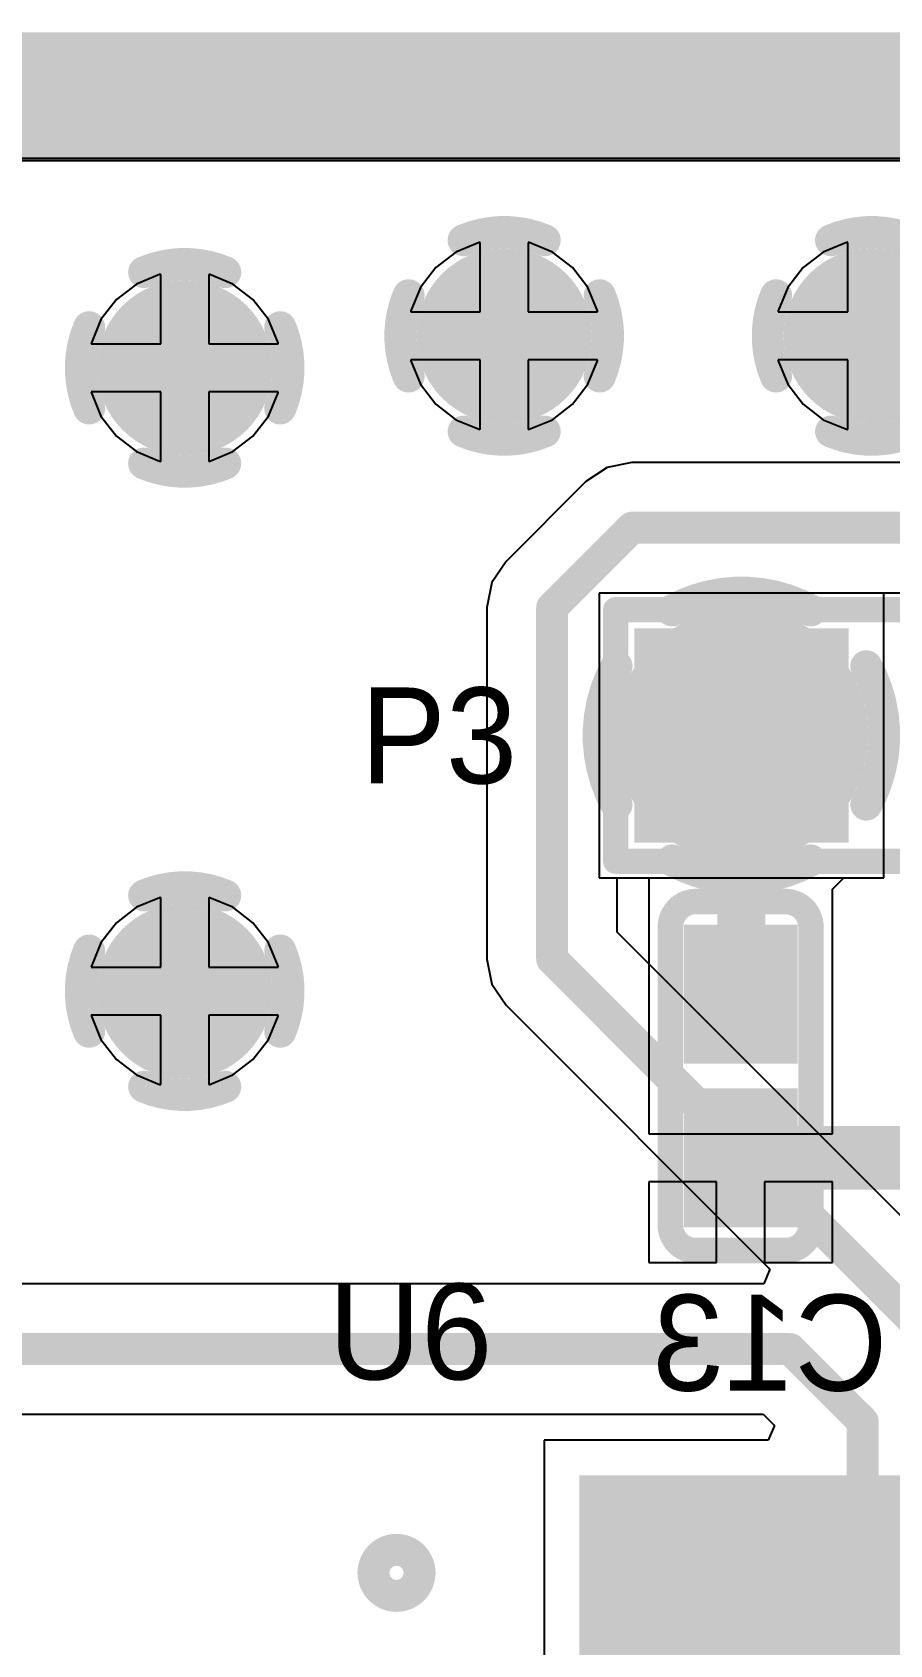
# Model space of a CAD drawing. Extents: x 68.2 to 119.3, y 46.6 to 104.3.
# Drawn here: x 84.3 to 91.11, y 91.45 to 104.27 of the extents above; entities that cross this region are included whole.
import ezdxf

# ---------------------------------------------------------------- set-up
doc = ezdxf.new("R2010")
doc.units = 0
doc.layers.get('0').update_dxf_attribs({"linetype": 'CONTINUOUS'})
for name, color, linetype in [('BOTTOMLAYER', 5, 'CONTINUOUS'), ('BOTTOMOVERLAY', 54, 'CONTINUOUS'), ('BOTTOMPASTE', 16, 'CONTINUOUS'), ('BOTTOMSOLDER', 6, 'CONTINUOUS'), ('INTERNALPLANE1', 76, 'CONTINUOUS'), ('INTERNALPLANE2', 16, 'CONTINUOUS'), ('KEEPOUTLAYER', 6, 'CONTINUOUS'), ('MULTILAYER', 9, 'CONTINUOUS'), ('TOPLAYER', 1, 'CONTINUOUS'), ('TOPOVERLAY', 2, 'CONTINUOUS'), ('TOPPASTE', 8, 'CONTINUOUS'), ('TOPSOLDER', 216, 'CONTINUOUS')]:
    doc.layers.add(name, color=color, linetype=linetype)

# ---------------------------------------------------------------- blocks, each defined once
blk = doc.blocks.new('LQFP_48_8')
at = {"layer": 'TOPLAYER'}
for points in [[(1.5, 0.9), (1.8, 0.9), (1.5, 2.4), (1.8, 2.4)], [(2, 0.9), (2.3, 0.9), (2, 2.4), (2.3, 2.4)], [(2.5, 0.9), (2.8, 0.9), (2.5, 2.4), (2.8, 2.4)], [(3, 0.9), (3.3, 0.9), (3, 2.4), (3.3, 2.4)], [(3.5, 0.9), (3.8, 0.9), (3.5, 2.4), (3.8, 2.4)], [(4, 0.9), (4.3, 0.9), (4, 2.4), (4.3, 2.4)], [(4.5, 0.9), (4.8, 0.9), (4.5, 2.4), (4.8, 2.4)], [(5, 0.9), (5.3, 0.9), (5, 2.4), (5.3, 2.4)], [(5.5, 0.9), (5.8, 0.9), (5.5, 2.4), (5.8, 2.4)], [(6, 0.9), (6.3, 0.9), (6, 2.4), (6.3, 2.4)], [(6.5, 0.9), (6.8, 0.9), (6.5, 2.4), (6.8, 2.4)], [(7, 0.9), (7.3, 0.9), (7, 2.4), (7.3, 2.4)], [(0.75, -0.15), (0.75, 0.15), (-0.75, -0.15), (-0.75, 0.15)], [(9.55, -0.15), (9.55, 0.15), (8.05, -0.15), (8.05, 0.15)], [(0.75, -0.65), (0.75, -0.35), (-0.75, -0.65), (-0.75, -0.35)], [(9.55, -0.65), (9.55, -0.35), (8.05, -0.65), (8.05, -0.35)], [(0.75, -1.15), (0.75, -0.85), (-0.75, -1.15), (-0.75, -0.85)], [(9.55, -1.15), (9.55, -0.85), (8.05, -1.15), (8.05, -0.85)], [(0.75, -1.65), (0.75, -1.35), (-0.75, -1.65), (-0.75, -1.35)], [(9.55, -1.65), (9.55, -1.35), (8.05, -1.65), (8.05, -1.35)], [(0.75, -2.15), (0.75, -1.85), (-0.75, -2.15), (-0.75, -1.85)], [(9.55, -2.15), (9.55, -1.85), (8.05, -2.15), (8.05, -1.85)], [(0.75, -2.65), (0.75, -2.35), (-0.75, -2.65), (-0.75, -2.35)], [(9.55, -2.65), (9.55, -2.35), (8.05, -2.65), (8.05, -2.35)], [(0.75, -3.15), (0.75, -2.85), (-0.75, -3.15), (-0.75, -2.85)], [(9.55, -3.15), (9.55, -2.85), (8.05, -3.15), (8.05, -2.85)], [(0.75, -3.65), (0.75, -3.35), (-0.75, -3.65), (-0.75, -3.35)], [(9.55, -3.65), (9.55, -3.35), (8.05, -3.65), (8.05, -3.35)], [(0.75, -4.15), (0.75, -3.85), (-0.75, -4.15), (-0.75, -3.85)], [(9.55, -4.15), (9.55, -3.85), (8.05, -4.15), (8.05, -3.85)], [(0.75, -4.65), (0.75, -4.35), (-0.75, -4.65), (-0.75, -4.35)], [(9.55, -4.65), (9.55, -4.35), (8.05, -4.65), (8.05, -4.35)], [(0.75, -5.15), (0.75, -4.85), (-0.75, -5.15), (-0.75, -4.85)], [(9.55, -5.15), (9.55, -4.85), (8.05, -5.15), (8.05, -4.85)], [(0.75, -5.65), (0.75, -5.35), (-0.75, -5.65), (-0.75, -5.35)], [(9.55, -5.65), (9.55, -5.35), (8.05, -5.65), (8.05, -5.35)], [(1.5, -7.9), (1.8, -7.9), (1.5, -6.4), (1.8, -6.4)], [(2, -7.9), (2.3, -7.9), (2, -6.4), (2.3, -6.4)], [(2.5, -7.9), (2.8, -7.9), (2.5, -6.4), (2.8, -6.4)], [(3, -7.9), (3.3, -7.9), (3, -6.4), (3.3, -6.4)], [(3.5, -7.9), (3.8, -7.9), (3.5, -6.4), (3.8, -6.4)], [(4, -7.9), (4.3, -7.9), (4, -6.4), (4.3, -6.4)], [(4.5, -7.9), (4.8, -7.9), (4.5, -6.4), (4.8, -6.4)], [(5, -7.9), (5.3, -7.9), (5, -6.4), (5.3, -6.4)], [(5.5, -7.9), (5.8, -7.9), (5.5, -6.4), (5.8, -6.4)], [(6, -7.9), (6.3, -7.9), (6, -6.4), (6.3, -6.4)], [(6.5, -7.9), (6.8, -7.9), (6.5, -6.4), (6.8, -6.4)], [(7, -7.9), (7.3, -7.9), (7, -6.4), (7.3, -6.4)]]:
    blk.add_solid(points, dxfattribs=at)
at = {"layer": 'TOPOVERLAY'}
for points, const_width in [([(0.127, 1.727, 1), (-0.239, 1.727, 1)], 0.254), ([(-0.303, 1.727, 1), (-0.176, 1.727, 1)], 0.127), ([(0.064, 1.727, 1), (0.191, 1.727, 1)], 0.127), ([(2.52, 0.365, 1), (2.62, 0.365, 1)], 0.1), ([(2.52, 0.365, 1), (2.62, 0.365, 1)], 0.1), ([(7.465, 0.365, 1), (7.565, 0.365, 1)], 0.1), ([(7.465, 0.365, 1), (7.565, 0.365, 1)], 0.1), ([(1.235, -0.92, 1), (1.335, -0.92, 1)], 0.1), ([(1.235, -0.92, 1), (1.335, -0.92, 1)], 0.1), ([(1.235, -5.865, 1), (1.335, -5.865, 1)], 0.1), ([(1.235, -5.865, 1), (1.335, -5.865, 1)], 0.1), ([(7.465, -5.865, 1), (7.565, -5.865, 1)], 0.1), ([(7.465, -5.865, 1), (7.565, -5.865, 1)], 0.1)]:
    blk.add_lwpolyline(points, format="xyb", close=True, dxfattribs=dict(at, const_width=const_width))
at = {"layer": 'TOPOVERLAY', "const_width": 0.2}
for points in [[(1.285, -0.92), (2.57, 0.365)], [(2.57, 0.365), (7.515, 0.365)], [(7.515, -5.865), (7.515, 0.365)], [(1.285, -5.865), (1.285, -0.92)], [(1.285, -5.865), (7.515, -5.865)]]:
    blk.add_lwpolyline(points, dxfattribs=at)
at = {"layer": 'TOPPASTE'}
for points in [[(1.5, 0.9), (1.8, 0.9), (1.5, 2.4), (1.8, 2.4)], [(2, 0.9), (2.3, 0.9), (2, 2.4), (2.3, 2.4)], [(2.5, 0.9), (2.8, 0.9), (2.5, 2.4), (2.8, 2.4)], [(3, 0.9), (3.3, 0.9), (3, 2.4), (3.3, 2.4)], [(3.5, 0.9), (3.8, 0.9), (3.5, 2.4), (3.8, 2.4)], [(4, 0.9), (4.3, 0.9), (4, 2.4), (4.3, 2.4)], [(4.5, 0.9), (4.8, 0.9), (4.5, 2.4), (4.8, 2.4)], [(5, 0.9), (5.3, 0.9), (5, 2.4), (5.3, 2.4)], [(5.5, 0.9), (5.8, 0.9), (5.5, 2.4), (5.8, 2.4)], [(6, 0.9), (6.3, 0.9), (6, 2.4), (6.3, 2.4)], [(6.5, 0.9), (6.8, 0.9), (6.5, 2.4), (6.8, 2.4)], [(7, 0.9), (7.3, 0.9), (7, 2.4), (7.3, 2.4)], [(0.75, -0.15), (0.75, 0.15), (-0.75, -0.15), (-0.75, 0.15)], [(9.55, -0.15), (9.55, 0.15), (8.05, -0.15), (8.05, 0.15)], [(0.75, -0.65), (0.75, -0.35), (-0.75, -0.65), (-0.75, -0.35)], [(9.55, -0.65), (9.55, -0.35), (8.05, -0.65), (8.05, -0.35)], [(0.75, -1.15), (0.75, -0.85), (-0.75, -1.15), (-0.75, -0.85)], [(9.55, -1.15), (9.55, -0.85), (8.05, -1.15), (8.05, -0.85)], [(0.75, -1.65), (0.75, -1.35), (-0.75, -1.65), (-0.75, -1.35)], [(9.55, -1.65), (9.55, -1.35), (8.05, -1.65), (8.05, -1.35)], [(0.75, -2.15), (0.75, -1.85), (-0.75, -2.15), (-0.75, -1.85)], [(9.55, -2.15), (9.55, -1.85), (8.05, -2.15), (8.05, -1.85)], [(0.75, -2.65), (0.75, -2.35), (-0.75, -2.65), (-0.75, -2.35)], [(9.55, -2.65), (9.55, -2.35), (8.05, -2.65), (8.05, -2.35)], [(0.75, -3.15), (0.75, -2.85), (-0.75, -3.15), (-0.75, -2.85)], [(9.55, -3.15), (9.55, -2.85), (8.05, -3.15), (8.05, -2.85)], [(0.75, -3.65), (0.75, -3.35), (-0.75, -3.65), (-0.75, -3.35)], [(9.55, -3.65), (9.55, -3.35), (8.05, -3.65), (8.05, -3.35)], [(0.75, -4.15), (0.75, -3.85), (-0.75, -4.15), (-0.75, -3.85)], [(9.55, -4.15), (9.55, -3.85), (8.05, -4.15), (8.05, -3.85)], [(0.75, -4.65), (0.75, -4.35), (-0.75, -4.65), (-0.75, -4.35)], [(9.55, -4.65), (9.55, -4.35), (8.05, -4.65), (8.05, -4.35)], [(0.75, -5.15), (0.75, -4.85), (-0.75, -5.15), (-0.75, -4.85)], [(9.55, -5.15), (9.55, -4.85), (8.05, -5.15), (8.05, -4.85)], [(0.75, -5.65), (0.75, -5.35), (-0.75, -5.65), (-0.75, -5.35)], [(9.55, -5.65), (9.55, -5.35), (8.05, -5.65), (8.05, -5.35)], [(1.5, -7.9), (1.8, -7.9), (1.5, -6.4), (1.8, -6.4)], [(2, -7.9), (2.3, -7.9), (2, -6.4), (2.3, -6.4)], [(2.5, -7.9), (2.8, -7.9), (2.5, -6.4), (2.8, -6.4)], [(3, -7.9), (3.3, -7.9), (3, -6.4), (3.3, -6.4)], [(3.5, -7.9), (3.8, -7.9), (3.5, -6.4), (3.8, -6.4)], [(4, -7.9), (4.3, -7.9), (4, -6.4), (4.3, -6.4)], [(4.5, -7.9), (4.8, -7.9), (4.5, -6.4), (4.8, -6.4)], [(5, -7.9), (5.3, -7.9), (5, -6.4), (5.3, -6.4)], [(5.5, -7.9), (5.8, -7.9), (5.5, -6.4), (5.8, -6.4)], [(6, -7.9), (6.3, -7.9), (6, -6.4), (6.3, -6.4)], [(6.5, -7.9), (6.8, -7.9), (6.5, -6.4), (6.8, -6.4)], [(7, -7.9), (7.3, -7.9), (7, -6.4), (7.3, -6.4)]]:
    blk.add_solid(points, dxfattribs=at)
at = {"layer": 'TOPSOLDER'}
for points in [[(1.398, 0.798), (1.902, 0.798), (1.398, 2.502), (1.902, 2.502)], [(1.898, 0.798), (2.402, 0.798), (1.898, 2.502), (2.402, 2.502)], [(2.398, 0.798), (2.902, 0.798), (2.398, 2.502), (2.902, 2.502)], [(2.898, 0.798), (3.402, 0.798), (2.898, 2.502), (3.402, 2.502)], [(3.398, 0.798), (3.902, 0.798), (3.398, 2.502), (3.902, 2.502)], [(3.898, 0.798), (4.402, 0.798), (3.898, 2.502), (4.402, 2.502)], [(4.398, 0.798), (4.902, 0.798), (4.398, 2.502), (4.902, 2.502)], [(4.898, 0.798), (5.402, 0.798), (4.898, 2.502), (5.402, 2.502)], [(5.398, 0.798), (5.902, 0.798), (5.398, 2.502), (5.902, 2.502)], [(5.898, 0.798), (6.402, 0.798), (5.898, 2.502), (6.402, 2.502)], [(6.398, 0.798), (6.902, 0.798), (6.398, 2.502), (6.902, 2.502)], [(6.898, 0.798), (7.402, 0.798), (6.898, 2.502), (7.402, 2.502)], [(0.852, -0.252), (0.852, 0.252), (-0.852, -0.252), (-0.852, 0.252)], [(9.652, -0.252), (9.652, 0.252), (7.948, -0.252), (7.948, 0.252)], [(0.852, -0.752), (0.852, -0.248), (-0.852, -0.752), (-0.852, -0.248)], [(9.652, -0.752), (9.652, -0.248), (7.948, -0.752), (7.948, -0.248)], [(0.852, -1.252), (0.852, -0.748), (-0.852, -1.252), (-0.852, -0.748)], [(9.652, -1.252), (9.652, -0.748), (7.948, -1.252), (7.948, -0.748)], [(0.852, -1.752), (0.852, -1.248), (-0.852, -1.752), (-0.852, -1.248)], [(9.652, -1.752), (9.652, -1.248), (7.948, -1.752), (7.948, -1.248)], [(0.852, -2.252), (0.852, -1.748), (-0.852, -2.252), (-0.852, -1.748)], [(9.652, -2.252), (9.652, -1.748), (7.948, -2.252), (7.948, -1.748)], [(0.852, -2.752), (0.852, -2.248), (-0.852, -2.752), (-0.852, -2.248)], [(9.652, -2.752), (9.652, -2.248), (7.948, -2.752), (7.948, -2.248)], [(0.852, -3.252), (0.852, -2.748), (-0.852, -3.252), (-0.852, -2.748)], [(9.652, -3.252), (9.652, -2.748), (7.948, -3.252), (7.948, -2.748)], [(0.852, -3.752), (0.852, -3.248), (-0.852, -3.752), (-0.852, -3.248)], [(9.652, -3.752), (9.652, -3.248), (7.948, -3.752), (7.948, -3.248)], [(0.852, -4.252), (0.852, -3.748), (-0.852, -4.252), (-0.852, -3.748)], [(9.652, -4.252), (9.652, -3.748), (7.948, -4.252), (7.948, -3.748)], [(0.852, -4.752), (0.852, -4.248), (-0.852, -4.752), (-0.852, -4.248)], [(9.652, -4.752), (9.652, -4.248), (7.948, -4.752), (7.948, -4.248)], [(0.852, -5.252), (0.852, -4.748), (-0.852, -5.252), (-0.852, -4.748)], [(9.652, -5.252), (9.652, -4.748), (7.948, -5.252), (7.948, -4.748)], [(0.852, -5.752), (0.852, -5.248), (-0.852, -5.752), (-0.852, -5.248)], [(9.652, -5.752), (9.652, -5.248), (7.948, -5.752), (7.948, -5.248)], [(1.398, -8.002), (1.902, -8.002), (1.398, -6.298), (1.902, -6.298)], [(1.898, -8.002), (2.402, -8.002), (1.898, -6.298), (2.402, -6.298)], [(2.398, -8.002), (2.902, -8.002), (2.398, -6.298), (2.902, -6.298)], [(2.898, -8.002), (3.402, -8.002), (2.898, -6.298), (3.402, -6.298)], [(3.398, -8.002), (3.902, -8.002), (3.398, -6.298), (3.902, -6.298)], [(3.898, -8.002), (4.402, -8.002), (3.898, -6.298), (4.402, -6.298)], [(4.398, -8.002), (4.902, -8.002), (4.398, -6.298), (4.902, -6.298)], [(4.898, -8.002), (5.402, -8.002), (4.898, -6.298), (5.402, -6.298)], [(5.398, -8.002), (5.902, -8.002), (5.398, -6.298), (5.902, -6.298)], [(5.898, -8.002), (6.402, -8.002), (5.898, -6.298), (6.402, -6.298)], [(6.398, -8.002), (6.902, -8.002), (6.398, -6.298), (6.902, -6.298)], [(6.898, -8.002), (7.402, -8.002), (6.898, -6.298), (7.402, -6.298)]]:
    blk.add_solid(points, dxfattribs=at)
blk = doc.blocks.new('OLED_23')
at = {"layer": 'BOTTOMLAYER'}
blk.add_solid([(-3.06, -0.75), (-3.06, 0.75), (-4.56, -0.75), (-4.56, 0.75)], dxfattribs=at)
at = {"layer": 'BOTTOMSOLDER'}
blk.add_solid([(-2.958, -0.852), (-2.958, 0.852), (-4.662, -0.852), (-4.662, 0.852)], dxfattribs=at)
at = {"layer": 'INTERNALPLANE1', "const_width": 1.008}
blk.add_lwpolyline([(-4.314, 0, 1), (-3.306, 0, 1)], format="xyb", close=True, dxfattribs=at)
at = {"layer": 'INTERNALPLANE2', "const_width": 0.254}
for points in [[(-4.36, 0.993, -0.258618), (-3.26, 0.993)], [(-4.803, -0.55, -0.258618), (-4.803, 0.55)], [(-2.817, 0.55, -0.258618), (-2.817, -0.55)], [(-3.26, -0.993, -0.258618), (-4.36, -0.993)]]:
    blk.add_lwpolyline(points, format="xyb", dxfattribs=at)
at = {"layer": 'INTERNALPLANE2', "const_width": 0.127}
for points in [[(-4.424, 0.993, 1), (-4.297, 0.993, 1)], [(-3.323, 0.993, 1), (-3.196, 0.993, 1)], [(-4.866, 0.55, 1), (-4.739, 0.55, 1)], [(-2.881, 0.55, 1), (-2.754, 0.55, 1)], [(-4.866, -0.55, 1), (-4.739, -0.55, 1)], [(-2.881, -0.55, 1), (-2.754, -0.55, 1)], [(-4.424, -0.993, 1), (-4.297, -0.993, 1)], [(-3.323, -0.993, 1), (-3.196, -0.993, 1)]]:
    blk.add_lwpolyline(points, format="xyb", close=True, dxfattribs=at)
at = {"layer": 'MULTILAYER'}
blk.add_solid([(-3.06, -0.75), (-3.06, 0.75), (-4.56, -0.75), (-4.56, 0.75)], dxfattribs=at)
at = {"layer": 'TOPLAYER'}
blk.add_solid([(-3.06, -0.75), (-3.06, 0.75), (-4.56, -0.75), (-4.56, 0.75)], dxfattribs=at)
at = {"layer": 'TOPOVERLAY', "const_width": 0.2}
for points in [[(-4.81, -1), (-4.81, 1)], [(-4.81, 1), (4.81, 1)], [(-4.81, -1), (4.81, -1)]]:
    blk.add_lwpolyline(points, dxfattribs=at)
at = {"layer": 'TOPOVERLAY', "const_width": 0.1}
for points in [[(-4.86, 1, 1), (-4.76, 1, 1)], [(-4.86, 1, 1), (-4.76, 1, 1)], [(-4.86, -1, 1), (-4.76, -1, 1)], [(-4.86, -1, 1), (-4.76, -1, 1)]]:
    blk.add_lwpolyline(points, format="xyb", close=True, dxfattribs=at)
at = {"layer": 'TOPSOLDER'}
blk.add_solid([(-2.958, -0.852), (-2.958, 0.852), (-4.662, -0.852), (-4.662, 0.852)], dxfattribs=at)
blk = doc.blocks.new('C0402_B_59')
at = {"layer": 'BOTTOMLAYER'}
for points in [[(-0.85, -0.35), (-0.85, 0.35), (-1.75, -0.35), (-1.75, 0.35)], [(0.45, -0.35), (0.45, 0.35), (-0.45, -0.35), (-0.45, 0.35)]]:
    blk.add_solid(points, dxfattribs=at)
at = {"layer": 'BOTTOMOVERLAY', "const_width": 0.203}
for points in [[(-2.037, 0.356, -0.414214), (-1.833, 0.559)], [(0.533, 0.559, -0.414214), (0.737, 0.356)], [(-1.833, -0.559, -0.414214), (-2.037, -0.356)], [(0.737, -0.356, -0.414214), (0.533, -0.559)]]:
    blk.add_lwpolyline(points, format="xyb", dxfattribs=at)
for points in [[(0.533, 0.559), (-1.833, 0.559)], [(-2.037, -0.356), (-2.037, 0.356)], [(0.737, -0.356), (0.737, 0.356)], [(0.533, -0.559), (-1.833, -0.559)]]:
    blk.add_lwpolyline(points, dxfattribs=at)
at = {"layer": 'BOTTOMOVERLAY', "const_width": 0.102}
for points in [[(-1.884, 0.559, 1), (-1.783, 0.559, 1)], [(-1.884, 0.559, 1), (-1.783, 0.559, 1)], [(0.483, 0.559, 1), (0.584, 0.559, 1)], [(0.483, 0.559, 1), (0.584, 0.559, 1)], [(-2.087, 0.356, 1), (-1.986, 0.356, 1)], [(-2.087, 0.356, 1), (-1.986, 0.356, 1)], [(0.686, 0.356, 1), (0.787, 0.356, 1)], [(0.686, 0.356, 1), (0.787, 0.356, 1)], [(-2.087, -0.356, 1), (-1.986, -0.356, 1)], [(-2.087, -0.356, 1), (-1.986, -0.356, 1)], [(0.686, -0.356, 1), (0.787, -0.356, 1)], [(0.686, -0.356, 1), (0.787, -0.356, 1)], [(-1.884, -0.559, 1), (-1.783, -0.559, 1)], [(-1.884, -0.559, 1), (-1.783, -0.559, 1)], [(0.483, -0.559, 1), (0.584, -0.559, 1)], [(0.483, -0.559, 1), (0.584, -0.559, 1)]]:
    blk.add_lwpolyline(points, format="xyb", close=True, dxfattribs=at)
at = {"layer": 'BOTTOMPASTE'}
for points in [[(-0.85, -0.35), (-0.85, 0.35), (-1.75, -0.35), (-1.75, 0.35)], [(0.45, -0.35), (0.45, 0.35), (-0.45, -0.35), (-0.45, 0.35)]]:
    blk.add_solid(points, dxfattribs=at)
at = {"layer": 'BOTTOMSOLDER'}
for points in [[(-0.748, -0.452), (-0.748, 0.452), (-1.852, -0.452), (-1.852, 0.452)], [(0.552, -0.452), (0.552, 0.452), (-0.552, -0.452), (-0.552, 0.452)]]:
    blk.add_solid(points, dxfattribs=at)

msp = doc.modelspace()

# ---------------------------------------------------------------- linework, layer by layer
at = {"layer": 'BOTTOMLAYER'}
for p, q in [((71.031, 103.267), (116.459, 103.267)), ((87.665, 102.52), (87.506, 102.397)), ((87.85, 102.596), (87.665, 102.52)), ((87.859, 102.597), (87.85, 102.596)), ((87.859, 102.044), (87.859, 102.597)), ((88.248, 102.596), (88.24, 102.597)), ((88.24, 102.597), (88.24, 102.044)), ((88.433, 102.52), (88.248, 102.596)), ((88.592, 102.397), (88.433, 102.52)), ((90.586, 102.52), (90.427, 102.397)), ((90.771, 102.596), (90.586, 102.52)), ((90.78, 102.597), (90.771, 102.596)), ((90.78, 102.044), (90.78, 102.597)), ((87.506, 102.397), (87.383, 102.238)), ((88.715, 102.238), (88.592, 102.397)), ((90.427, 102.397), (90.304, 102.238)), ((85.125, 102.266), (84.966, 102.143)), ((85.31, 102.342), (85.125, 102.266)), ((85.319, 102.343), (85.31, 102.342)), ((85.319, 101.79), (85.319, 102.343)), ((85.708, 102.342), (85.7, 102.343)), ((85.7, 102.343), (85.7, 101.79)), ((85.893, 102.266), (85.708, 102.342)), ((86.052, 102.143), (85.893, 102.266)), ((84.966, 102.143), (84.843, 101.984)), ((86.175, 101.984), (86.052, 102.143)), ((87.383, 102.238), (87.307, 102.053)), ((88.791, 102.053), (88.715, 102.238)), ((90.304, 102.238), (90.228, 102.053)), ((87.307, 102.053), (87.306, 102.044)), ((87.306, 102.044), (87.859, 102.044)), ((88.24, 102.044), (88.792, 102.044)), ((88.792, 102.044), (88.791, 102.053)), ((90.228, 102.053), (90.227, 102.044)), ((90.227, 102.044), (90.78, 102.044)), ((84.843, 101.984), (84.767, 101.799)), ((86.251, 101.799), (86.175, 101.984)), ((84.767, 101.799), (84.766, 101.79)), ((84.766, 101.79), (85.319, 101.79)), ((85.7, 101.79), (86.252, 101.79)), ((86.252, 101.79), (86.251, 101.799)), ((87.859, 101.663), (87.306, 101.663)), ((87.306, 101.663), (87.307, 101.655)), ((87.307, 101.655), (87.383, 101.47)), ((87.859, 101.111), (87.859, 101.663)), ((88.792, 101.663), (88.24, 101.663)), ((88.24, 101.663), (88.24, 101.111)), ((88.715, 101.47), (88.791, 101.655)), ((88.791, 101.655), (88.792, 101.663)), ((90.78, 101.663), (90.227, 101.663)), ((90.227, 101.663), (90.228, 101.655)), ((90.228, 101.655), (90.304, 101.47)), ((90.78, 101.111), (90.78, 101.663)), ((85.319, 101.409), (84.766, 101.409)), ((84.766, 101.409), (84.767, 101.401)), ((84.767, 101.401), (84.843, 101.216)), ((85.319, 100.857), (85.319, 101.409)), ((86.252, 101.409), (85.7, 101.409)), ((85.7, 101.409), (85.7, 100.857)), ((86.175, 101.216), (86.251, 101.401)), ((86.251, 101.401), (86.252, 101.409)), ((87.383, 101.47), (87.506, 101.311)), ((88.592, 101.311), (88.715, 101.47)), ((90.304, 101.47), (90.427, 101.311)), ((87.506, 101.311), (87.665, 101.188)), ((88.433, 101.188), (88.592, 101.311)), ((90.427, 101.311), (90.586, 101.188)), ((84.843, 101.216), (84.966, 101.057)), ((86.052, 101.057), (86.175, 101.216)), ((87.665, 101.188), (87.85, 101.112)), ((87.85, 101.112), (87.859, 101.111)), ((88.24, 101.111), (88.248, 101.112)), ((88.248, 101.112), (88.433, 101.188)), ((90.586, 101.188), (90.771, 101.112)), ((90.771, 101.112), (90.78, 101.111)), ((84.966, 101.057), (85.125, 100.934)), ((85.893, 100.934), (86.052, 101.057)), ((85.125, 100.934), (85.31, 100.858)), ((85.31, 100.858), (85.319, 100.857)), ((85.7, 100.857), (85.708, 100.858)), ((85.708, 100.858), (85.893, 100.934)), ((91.066, 99.81), (88.804, 99.81)), ((88.804, 99.81), (88.804, 97.548)), ((91.066, 97.548), (91.066, 99.81)), ((88.804, 97.548), (89.198, 97.548)), ((89.198, 97.548), (89.198, 97.453)), ((90.66, 97.458), (90.749, 97.548)), ((90.749, 97.548), (91.066, 97.548)), ((85.31, 97.389), (85.125, 97.313)), ((85.319, 97.39), (85.31, 97.389)), ((85.319, 96.837), (85.319, 97.39)), ((85.708, 97.389), (85.7, 97.39)), ((85.7, 97.39), (85.7, 96.837)), ((85.893, 97.313), (85.708, 97.389)), ((89.198, 97.453), (89.198, 97.453)), ((89.198, 97.453), (89.198, 95.791)), ((90.66, 97.453), (90.66, 97.458)), ((90.66, 95.791), (90.66, 97.453)), ((90.66, 97.453), (90.66, 97.453)), ((85.125, 97.313), (84.966, 97.19)), ((86.052, 97.19), (85.893, 97.313)), ((84.966, 97.19), (84.843, 97.031)), ((86.175, 97.031), (86.052, 97.19)), ((84.843, 97.031), (84.767, 96.846)), ((86.251, 96.846), (86.175, 97.031)), ((84.767, 96.846), (84.766, 96.837)), ((84.766, 96.837), (85.319, 96.837)), ((85.7, 96.837), (86.252, 96.837)), ((86.252, 96.837), (86.251, 96.846)), ((85.319, 96.456), (84.766, 96.456)), ((84.766, 96.456), (84.767, 96.448)), ((84.767, 96.448), (84.843, 96.263)), ((85.319, 95.904), (85.319, 96.456)), ((86.252, 96.456), (85.7, 96.456)), ((85.7, 96.456), (85.7, 95.904)), ((86.175, 96.263), (86.251, 96.448)), ((86.251, 96.448), (86.252, 96.456)), ((84.843, 96.263), (84.966, 96.104)), ((86.052, 96.104), (86.175, 96.263)), ((84.966, 96.104), (85.125, 95.981)), ((85.125, 95.981), (85.31, 95.905)), ((85.708, 95.905), (85.893, 95.981)), ((85.893, 95.981), (86.052, 96.104)), ((85.31, 95.905), (85.319, 95.904)), ((85.7, 95.904), (85.708, 95.905)), ((89.198, 95.791), (89.198, 95.512)), ((90.66, 95.512), (90.66, 95.791)), ((89.198, 95.512), (90.66, 95.512)), ((89.738, 95.131), (89.198, 95.131)), ((89.198, 95.131), (89.198, 94.491)), ((89.738, 94.491), (89.738, 95.131)), ((90.66, 95.131), (90.119, 95.131)), ((90.119, 95.131), (90.119, 94.491)), ((90.66, 94.491), (90.66, 95.131)), ((89.198, 94.491), (89.738, 94.491)), ((90.119, 94.491), (90.66, 94.491))]:
    msp.add_line(p, q, dxfattribs=at)
for points, const_width in [([(87.859, 101.854, 1), (88.24, 101.854, 1)], 0.381), ([(90.78, 101.854, 1), (91.161, 101.854, 1)], 0.381), ([(85.319, 101.6, 1), (85.7, 101.6, 1)], 0.381), ([(89.84, 98.679, 1), (90.03, 98.679, 1)], 0.191), ([(89.444, 98.283, 1), (89.635, 98.283, 1)], 0.191), ([(90.235, 98.283, 1), (90.426, 98.283, 1)], 0.191), ([(89.84, 97.328, 1), (90.03, 97.328, 1)], 0.191), ([(89.84, 97.328, 1), (90.03, 97.328, 1)], 0.191), ([(89.84, 97.122, 1), (90.03, 97.122, 1)], 0.191), ([(89.84, 97.091, 1), (90.03, 97.091, 1)], 0.191), ([(85.319, 96.647, 1), (85.7, 96.647, 1)], 0.381), ([(89.721, 96.834, 1), (89.911, 96.834, 1)], 0.191), ([(89.946, 96.834, 1), (90.137, 96.834, 1)], 0.191), ([(89.833, 96.622, 1), (90.024, 96.622, 1)], 0.191), ([(89.84, 96.628, 1), (90.03, 96.628, 1)], 0.191), ([(89.84, 96.628, 1), (90.03, 96.628, 1)], 0.191), ([(89.802, 95.322, 1), (90.056, 95.322, 1)], 0.254)]:
    msp.add_lwpolyline(points, format="xyb", close=True, dxfattribs=dict(at, const_width=const_width))
for points, const_width in [([(89.935, 96.628), (89.935, 98.679)], 0.381), ([(89.929, 96.622), (89.935, 96.628)], 0.381), ([(89.929, 95.322), (91.931, 95.322)], 0.508)]:
    msp.add_lwpolyline(points, dxfattribs=dict(at, const_width=const_width))
at = {"layer": 'BOTTOMLAYER', "const_width": 0.381}
for points in [[(89.539, 98.283, -0.198912), (89.935, 97.328)], [(89.935, 97.328, -0.198912), (90.331, 98.283)], [(89.935, 97.122, -0.198912), (89.816, 96.834)], [(90.041, 96.834, -0.198912), (89.935, 97.091)]]:
    msp.add_lwpolyline(points, format="xyb", dxfattribs=at)
at = {"layer": 'BOTTOMSOLDER', "const_width": 0.483}
for points in [[(87.808, 101.854, 1), (88.29, 101.854, 1)], [(90.729, 101.854, 1), (91.211, 101.854, 1)], [(85.268, 101.6, 1), (85.75, 101.6, 1)], [(85.268, 96.647, 1), (85.75, 96.647, 1)]]:
    msp.add_lwpolyline(points, format="xyb", close=True, dxfattribs=at)
at = {"layer": 'INTERNALPLANE1'}
msp.add_line((71.031, 103.249), (116.459, 103.249), dxfattribs=at)
at = {"layer": 'INTERNALPLANE1', "const_width": 1.016}
msp.add_lwpolyline([(71.031, 103.759), (116.459, 103.759)], dxfattribs=at)
at = {"layer": 'INTERNALPLANE1', "const_width": 0.254}
for points in [[(87.726, 102.614, -0.203452), (88.372, 102.614)], [(90.647, 102.614, -0.203452), (91.293, 102.614)], [(85.186, 102.36, -0.203452), (85.832, 102.36)], [(87.289, 101.531, -0.203452), (87.289, 102.177)], [(88.809, 102.177, -0.203452), (88.809, 101.531)], [(90.21, 101.531, -0.203452), (90.21, 102.177)], [(84.749, 101.277, -0.203452), (84.749, 101.923)], [(86.269, 101.923, -0.203452), (86.269, 101.277)], [(88.372, 101.094, -0.203452), (87.726, 101.094)], [(91.293, 101.094, -0.203452), (90.647, 101.094)], [(85.832, 100.84, -0.203452), (85.186, 100.84)], [(85.186, 97.407, -0.203452), (85.832, 97.407)], [(84.749, 96.324, -0.203452), (84.749, 96.97)], [(86.269, 96.97, -0.203452), (86.269, 96.324)], [(85.832, 95.887, -0.203452), (85.186, 95.887)]]:
    msp.add_lwpolyline(points, format="xyb", dxfattribs=at)
at = {"layer": 'INTERNALPLANE1', "const_width": 0.127}
for points in [[(87.663, 102.614, 1), (87.79, 102.614, 1)], [(88.308, 102.614, 1), (88.435, 102.614, 1)], [(90.584, 102.614, 1), (90.711, 102.614, 1)], [(85.123, 102.36, 1), (85.25, 102.36, 1)], [(85.768, 102.36, 1), (85.895, 102.36, 1)], [(87.226, 102.177, 1), (87.353, 102.177, 1)], [(88.745, 102.177, 1), (88.872, 102.177, 1)], [(90.147, 102.177, 1), (90.274, 102.177, 1)], [(84.686, 101.923, 1), (84.813, 101.923, 1)], [(86.205, 101.923, 1), (86.332, 101.923, 1)], [(87.226, 101.531, 1), (87.353, 101.531, 1)], [(88.745, 101.531, 1), (88.872, 101.531, 1)], [(90.147, 101.531, 1), (90.274, 101.531, 1)], [(84.686, 101.277, 1), (84.813, 101.277, 1)], [(86.205, 101.277, 1), (86.332, 101.277, 1)], [(87.663, 101.094, 1), (87.79, 101.094, 1)], [(88.308, 101.094, 1), (88.435, 101.094, 1)], [(90.584, 101.094, 1), (90.711, 101.094, 1)], [(85.123, 100.84, 1), (85.25, 100.84, 1)], [(85.768, 100.84, 1), (85.895, 100.84, 1)], [(85.123, 97.407, 1), (85.25, 97.407, 1)], [(85.768, 97.407, 1), (85.895, 97.407, 1)], [(84.686, 96.97, 1), (84.813, 96.97, 1)], [(86.205, 96.97, 1), (86.332, 96.97, 1)], [(84.686, 96.324, 1), (84.813, 96.324, 1)], [(86.205, 96.324, 1), (86.332, 96.324, 1)], [(85.123, 95.887, 1), (85.25, 95.887, 1)], [(85.768, 95.887, 1), (85.895, 95.887, 1)]]:
    msp.add_lwpolyline(points, format="xyb", close=True, dxfattribs=at)
at = {"layer": 'INTERNALPLANE2'}
msp.add_line((71.031, 103.249), (116.459, 103.249), dxfattribs=at)
at = {"layer": 'INTERNALPLANE2', "const_width": 1.016}
msp.add_lwpolyline([(71.031, 103.759), (116.459, 103.759)], dxfattribs=at)
at = {"layer": 'INTERNALPLANE2', "const_width": 0.699}
for points in [[(87.7, 101.854, 1), (88.398, 101.854, 1)], [(90.621, 101.854, 1), (91.319, 101.854, 1)], [(85.16, 101.6, 1), (85.858, 101.6, 1)], [(85.16, 96.647, 1), (85.858, 96.647, 1)]]:
    msp.add_lwpolyline(points, format="xyb", close=True, dxfattribs=at)
at = {"layer": 'KEEPOUTLAYER', "const_width": 0.203}
msp.add_lwpolyline([(71.031, 103.759), (116.459, 103.759)], dxfattribs=at)
at = {"layer": 'MULTILAYER', "const_width": 0.381}
for points in [[(87.859, 101.854, 1), (88.24, 101.854, 1)], [(90.78, 101.854, 1), (91.161, 101.854, 1)], [(85.319, 101.6, 1), (85.7, 101.6, 1)], [(85.319, 96.647, 1), (85.7, 96.647, 1)]]:
    msp.add_lwpolyline(points, format="xyb", close=True, dxfattribs=at)
at = {"layer": 'TOPLAYER'}
for p, q in [((71.031, 103.267), (116.459, 103.267)), ((87.665, 102.52), (87.506, 102.397)), ((87.85, 102.596), (87.665, 102.52)), ((87.859, 102.597), (87.85, 102.596)), ((87.859, 102.044), (87.859, 102.597)), ((88.248, 102.596), (88.24, 102.597)), ((88.24, 102.597), (88.24, 102.044)), ((88.433, 102.52), (88.248, 102.596)), ((88.592, 102.397), (88.433, 102.52)), ((90.586, 102.52), (90.427, 102.397)), ((90.771, 102.596), (90.586, 102.52)), ((90.78, 102.597), (90.771, 102.596)), ((90.78, 102.044), (90.78, 102.597)), ((87.506, 102.397), (87.383, 102.238)), ((88.715, 102.238), (88.592, 102.397)), ((90.427, 102.397), (90.304, 102.238)), ((85.125, 102.266), (84.966, 102.143)), ((85.31, 102.342), (85.125, 102.266)), ((85.319, 102.343), (85.31, 102.342)), ((85.319, 101.79), (85.319, 102.343)), ((85.708, 102.342), (85.7, 102.343)), ((85.7, 102.343), (85.7, 101.79)), ((85.893, 102.266), (85.708, 102.342)), ((86.052, 102.143), (85.893, 102.266)), ((84.966, 102.143), (84.843, 101.984)), ((86.175, 101.984), (86.052, 102.143)), ((87.383, 102.238), (87.307, 102.053)), ((88.791, 102.053), (88.715, 102.238)), ((90.304, 102.238), (90.228, 102.053)), ((87.307, 102.053), (87.306, 102.044)), ((87.306, 102.044), (87.859, 102.044)), ((88.24, 102.044), (88.792, 102.044)), ((88.792, 102.044), (88.791, 102.053)), ((90.228, 102.053), (90.227, 102.044)), ((90.227, 102.044), (90.78, 102.044)), ((84.843, 101.984), (84.767, 101.799)), ((86.251, 101.799), (86.175, 101.984)), ((84.767, 101.799), (84.766, 101.79)), ((84.766, 101.79), (85.319, 101.79)), ((85.7, 101.79), (86.252, 101.79)), ((86.252, 101.79), (86.251, 101.799)), ((87.859, 101.663), (87.306, 101.663)), ((87.306, 101.663), (87.307, 101.655)), ((87.307, 101.655), (87.383, 101.47)), ((87.859, 101.111), (87.859, 101.663)), ((88.792, 101.663), (88.24, 101.663)), ((88.24, 101.663), (88.24, 101.111)), ((88.715, 101.47), (88.791, 101.655)), ((88.791, 101.655), (88.792, 101.663)), ((90.78, 101.663), (90.227, 101.663)), ((90.227, 101.663), (90.228, 101.655)), ((90.228, 101.655), (90.304, 101.47)), ((90.78, 101.111), (90.78, 101.663)), ((85.319, 101.409), (84.766, 101.409)), ((84.766, 101.409), (84.767, 101.401)), ((84.767, 101.401), (84.843, 101.216)), ((85.319, 100.857), (85.319, 101.409)), ((86.252, 101.409), (85.7, 101.409)), ((85.7, 101.409), (85.7, 100.857)), ((86.175, 101.216), (86.251, 101.401)), ((86.251, 101.401), (86.252, 101.409)), ((87.383, 101.47), (87.506, 101.311)), ((88.592, 101.311), (88.715, 101.47)), ((90.304, 101.47), (90.427, 101.311)), ((87.506, 101.311), (87.665, 101.188)), ((88.433, 101.188), (88.592, 101.311)), ((90.427, 101.311), (90.586, 101.188)), ((84.843, 101.216), (84.966, 101.057)), ((86.052, 101.057), (86.175, 101.216)), ((87.665, 101.188), (87.85, 101.112)), ((87.85, 101.112), (87.859, 101.111)), ((88.24, 101.111), (88.248, 101.112)), ((88.248, 101.112), (88.433, 101.188)), ((90.586, 101.188), (90.771, 101.112)), ((90.771, 101.112), (90.78, 101.111)), ((84.966, 101.057), (85.125, 100.934)), ((85.893, 100.934), (86.052, 101.057)), ((85.125, 100.934), (85.31, 100.858)), ((85.31, 100.858), (85.319, 100.857)), ((85.7, 100.857), (85.708, 100.858)), ((85.708, 100.858), (85.893, 100.934)), ((88.867, 100.809), (88.699, 100.696)), ((89.065, 100.848), (88.867, 100.809)), ((96.939, 100.848), (89.065, 100.848)), ((88.699, 100.696), (88.064, 100.061)), ((88.064, 100.061), (87.951, 99.893)), ((87.951, 99.893), (87.912, 99.695)), ((91.066, 99.81), (91.068, 99.812)), ((91.066, 97.548), (91.066, 99.81)), ((91.066, 99.81), (91.066, 99.81)), ((91.066, 99.81), (91.066, 99.81)), ((91.068, 99.812), (91.929, 99.812)), ((87.912, 99.695), (87.912, 96.901)), ((88.948, 97.116), (88.948, 97.548)), ((88.948, 97.548), (91.066, 97.548)), ((85.31, 97.389), (85.125, 97.313)), ((85.319, 97.39), (85.31, 97.389)), ((85.319, 96.837), (85.319, 97.39)), ((85.708, 97.389), (85.7, 97.39)), ((85.7, 97.39), (85.7, 96.837)), ((85.893, 97.313), (85.708, 97.389)), ((85.125, 97.313), (84.966, 97.19)), ((86.052, 97.19), (85.893, 97.313)), ((84.966, 97.19), (84.843, 97.031)), ((86.175, 97.031), (86.052, 97.19)), ((84.843, 97.031), (84.767, 96.846)), ((86.251, 96.846), (86.175, 97.031)), ((91.264, 94.8), (88.948, 97.116)), ((87.912, 96.901), (87.912, 96.901)), ((87.912, 96.901), (87.912, 96.901)), ((87.912, 96.901), (87.951, 96.703)), ((84.767, 96.846), (84.766, 96.837)), ((84.766, 96.837), (85.319, 96.837)), ((85.7, 96.837), (86.252, 96.837)), ((86.252, 96.837), (86.251, 96.846)), ((87.951, 96.703), (88.064, 96.535)), ((88.064, 96.535), (90.161, 94.437)), ((85.319, 96.456), (84.766, 96.456)), ((84.766, 96.456), (84.767, 96.448)), ((84.767, 96.448), (84.843, 96.263)), ((85.319, 95.904), (85.319, 96.456)), ((86.252, 96.456), (85.7, 96.456)), ((85.7, 96.456), (85.7, 95.904)), ((86.175, 96.263), (86.251, 96.448)), ((86.251, 96.448), (86.252, 96.456)), ((84.843, 96.263), (84.966, 96.104)), ((86.052, 96.104), (86.175, 96.263)), ((84.966, 96.104), (85.125, 95.981)), ((85.125, 95.981), (85.31, 95.905)), ((85.708, 95.905), (85.893, 95.981)), ((85.893, 95.981), (86.052, 96.104)), ((85.31, 95.905), (85.319, 95.904)), ((85.7, 95.904), (85.708, 95.905)), ((90.112, 94.32), (82.154, 94.32)), ((90.161, 94.437), (90.112, 94.32)), ((82.231, 93.284), (90.108, 93.284)), ((90.108, 93.284), (90.197, 93.195)), ((90.197, 93.195), (90.148, 93.078)), ((90.148, 93.078), (88.368, 93.078)), ((88.368, 93.078), (88.368, 90.828))]:
    msp.add_line(p, q, dxfattribs=at)
for points, const_width in [([(87.859, 101.854, 1), (88.24, 101.854, 1)], 0.381), ([(90.78, 101.854, 1), (91.161, 101.854, 1)], 0.381), ([(85.319, 101.6, 1), (85.7, 101.6, 1)], 0.381), ([(89.002, 100.33, 1), (89.129, 100.33, 1)], 0.127), ([(89.002, 100.33, 1), (89.129, 100.33, 1)], 0.127), ([(88.367, 99.695, 1), (88.494, 99.695, 1)], 0.127), ([(88.367, 99.695, 1), (88.494, 99.695, 1)], 0.127), ([(85.319, 96.647, 1), (85.7, 96.647, 1)], 0.381), ([(88.367, 96.901, 1), (88.494, 96.901, 1)], 0.127), ([(88.367, 96.901, 1), (88.494, 96.901, 1)], 0.127), ([(90.259, 93.802, 1), (90.386, 93.802, 1)], 0.127), ([(90.259, 93.802, 1), (90.386, 93.802, 1)], 0.127), ([(90.835, 93.226, 1), (90.962, 93.226, 1)], 0.127), ([(90.835, 93.226, 1), (90.962, 93.226, 1)], 0.127), ([(88.835, 91.947, 1), (88.962, 91.947, 1)], 0.127), ([(89.335, 91.947, 1), (89.462, 91.947, 1)], 0.127), ([(90.835, 91.947, 1), (90.962, 91.947, 1)], 0.127)]:
    msp.add_lwpolyline(points, format="xyb", close=True, dxfattribs=dict(at, const_width=const_width))
at = {"layer": 'TOPLAYER', "const_width": 0.254}
for points in [[(88.43, 99.695), (89.065, 100.33)], [(89.065, 100.33), (96.939, 100.33)], [(88.43, 96.901), (88.43, 99.695)], [(88.43, 96.901), (91.399, 93.932)], [(82.017, 93.802), (90.322, 93.802)], [(90.322, 93.802), (90.899, 93.226)], [(90.899, 91.947), (90.899, 93.226)], [(88.899, 90.336), (88.899, 91.947)], [(89.399, 90.852), (89.399, 91.947)]]:
    msp.add_lwpolyline(points, dxfattribs=at)
at = {"layer": 'TOPSOLDER', "const_width": 0.483}
for points in [[(87.808, 101.854, 1), (88.29, 101.854, 1)], [(90.729, 101.854, 1), (91.211, 101.854, 1)], [(85.268, 101.6, 1), (85.75, 101.6, 1)], [(85.268, 96.647, 1), (85.75, 96.647, 1)]]:
    msp.add_lwpolyline(points, format="xyb", close=True, dxfattribs=at)

# ---------------------------------------------------------------- block references
for name, p in [('OLED_23', (93.745, 98.679)), ('LQFP_48_8', (87.249, 90.297))]:
    msp.add_blockref(name, p)
at = {"rotation": 270}
msp.add_blockref('C0402_B_59', (89.929, 95.322), dxfattribs=at)

# ---------------------------------------------------------------- texts
at = {"layer": 'BOTTOMOVERLAY', "text_generation_flag": 2}
msp.add_text('C13', height=0.762, rotation=360, dxfattribs=at).set_placement((91.097, 93.472))
at = {"layer": 'TOPOVERLAY'}
for s, p in [('P3', (86.906, 98.298)), ('U6', (86.652, 93.561))]:
    msp.add_text(s, height=0.762, dxfattribs=at).set_placement(p)

doc.saveas('drawing.dxf')
